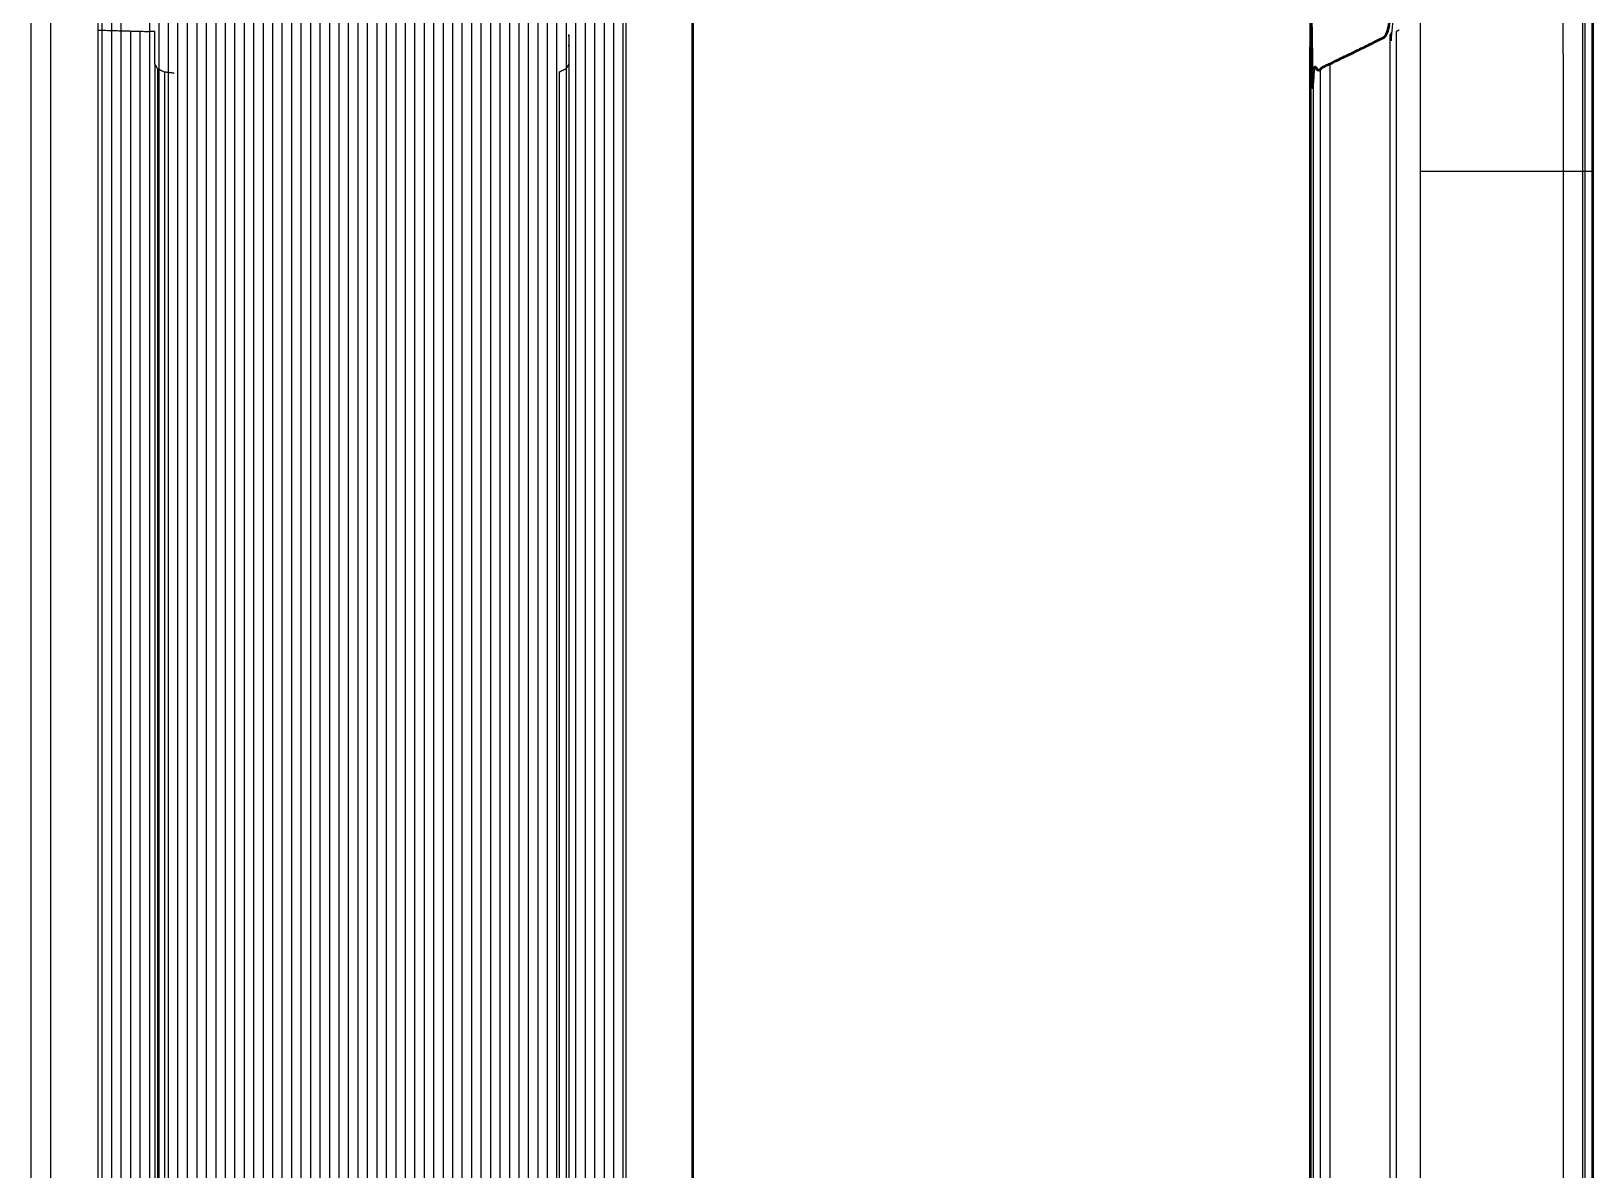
# Model space of a CAD drawing. Header units: centimetres. Extents: x 0 to 39.7, y 0 to 97.2.
# Drawn here: x 0.18 to 39.75, y 28.84 to 57.68 of the extents above; entities that cross this region are included whole.
import ezdxf

# ---------------------------------------------------------------- set-up
doc = ezdxf.new("R2010")
doc.units = ezdxf.units.CM
doc.layers.add('Make2D$Oculto$Curvas', color=7, linetype='Continuous', true_color=0x8c8c8c)
doc.layers.add('Make2D$Visible$Curvas', color=7, linetype='Continuous')
doc.layers.add('Make2D$Visible$CurvasDeSiluetaDeEscena', color=7, linetype='Continuous', lineweight=50)

msp = doc.modelspace()

# ---------------------------------------------------------------- linework, layer by layer
at = {"layer": 'Make2D$Oculto$Curvas', "color": 7, "lineweight": -3}
for points in [[(7.253679633140564, 74.01086456497731), (7.253677453002817, 16.28554648130958)], [(7.493723928928375, 74.0568018647057), (7.493721840885676, 18.76587383574828)], [(7.733768224716187, 74.10274214466634), (7.733767528175721, 18.76591768187571)], [(7.973814010620117, 74.14867646416249), (7.973811222358075, 18.76604929518692)], [(8.213858306407928, 74.19461972435536), (8.213855516045959, 18.76618032020187)], [(8.45390185713768, 74.24055404385152), (8.453899762774993, 18.76587383574828)], [(8.693946152925491, 74.234256813131), (8.69394396847015, 16.3503348780204)], [(8.933990448713303, 74.18832249363484), (8.933988265830322, 16.35033487802042)], [(9.174034744501114, 74.14238519390645), (9.17403256319073, 16.35033487802043)], [(9.414079785346985, 74.09644491394582), (9.41407760432625, 16.31634054190204)], [(9.654124081134796, 74.05050761421742), (9.65412190024326, 16.27809470478995)], [(9.894168376922607, 74.00456733425679), (9.89416619616907, 16.24007560738632)], [(5.813413858413696, 73.68955678661887), (5.813412476574859, 18.76587383574828)], [(6.053458154201508, 73.78117210587087), (6.053456768577874, 18.76610254197856)], [(6.293503195047379, 73.82711536606374), (6.293500421548908, 18.76623419572663)], [(6.53354749083519, 73.87304968555989), (6.533544715209892, 18.76587383574828)], [(6.773591041564941, 73.91898698528829), (6.773588861717071, 16.2098804950883)], [(7.013635337352753, 73.96492726524892), (7.013633157349588, 16.24743961341442)], [(10.13421341776848, 73.9586300345284), (10.13421051028082, 16.20205639819013)], [(10.37425696849823, 73.91268975456777), (10.3742547880203, 16.16403708591433)], [(10.61430126428604, 73.86675245483937), (10.6142990817473, 16.06779252094552)], [(10.85434556007385, 73.82081813534322), (10.85434348099796, 18.76587383574828)], [(11.09438985586166, 73.77487487515035), (11.09438847283804, 18.76587383574829)], [(11.33443489670753, 73.6704415770394), (11.334432712389, 15.70086452419334)], [(5.093280971050262, 73.27124542912071), (5.093278230597932, 18.76587383574828)], [(5.333325266838074, 73.41067857464378), (5.333322518649131, 18.76589299863979)], [(5.573369562625885, 73.55011768063132), (5.573366806701561, 18.76602402918484)], [(11.57447993755341, 73.53100247105185), (11.5744771868549, 18.76599263966263)], [(11.81452423334122, 73.39156932552879), (11.81452149036873, 18.76594146659806)], [(12.05456778407097, 73.25213021954124), (12.05456573263224, 18.76587383574828)], [(4.373146593570709, 72.85292215069359), (4.373145131555992, 14.65020984479574)], [(4.61319237947464, 72.99236125668114), (4.613189654485539, 18.76587383574829)], [(4.853236675262451, 73.13180036266868), (4.853233942543929, 18.76587383574829)], [(12.29461207985878, 73.1126911135537), (12.29461003421018, 18.76587383574829)], [(12.53465674817562, 72.97325200756615), (12.53465418363918, 14.55886822964145)], [(12.77470141649246, 72.8338129015786), (12.77469921175633, 14.08775436742335)], [(3.653013706207275, 72.43460483273094), (3.653012230352805, 12.53305454859788)], [(3.893057967733077, 13.70789260112558), (3.893056511878967, 72.57404326021702)], [(4.133103787899017, 72.71348304470604), (4.133100861019685, 14.17900473877543)], [(13.0147460848093, 72.69437379559105), (13.01474388386592, 13.61663978435046)], [(13.25479038059711, 72.5549346896035), (13.25478814542294, 12.11891240795756)], [(13.49483315933915, 18.72019196878461), (13.49483542144299, 72.41548962315147)], [(3.172925114631653, 72.01801306923454), (3.172922435693744, 16.73437076948037)], [(3.412969410419464, 72.29167885502403), (3.412967920303345, 10.51673955639508)], [(13.73487934470177, 72.25416965206688), (13.73487739998292, 18.53936524964876)], [(13.97492438554764, 71.98050386627739), (13.97492204711078, 16.86336811491226)], [(14.21496868133545, 71.70684106072014), (14.21496634312048, 16.84031692275236)], [(14.45501334965229, 71.43317527493066), (14.45501067767238, 16.8174676114781)], [(2.212747931480408, 70.92335886677333), (2.212745255544948, 16.68456079823731)], [(2.452792227268219, 71.19701869209834), (2.452790888924526, 16.6971929251353)], [(14.6950576454401, 71.15951246937342), (14.69505564164139, 16.79421447058803)], [(14.93509858846664, 70.88584898531471), (14.93510082364082, 10.51673887789362)], [(35.38081741686683, 10.51673955639508), (35.38082452214487, 54.1286251636371), (35.38082719514141, 70.5353609414918), (35.3808272076577, 70.6121853681428), (35.38082725224327, 70.88584966381617), (35.3808272968286, 71.15951246937342)], [(1.872415840625763, 54.1286251636371), (1.872415840625763, 70.5353609414918)], [(1.972703635692596, 70.64969606121608), (1.972700960537541, 16.67236487254642)], [(15.17514586448669, 10.51673887789362), (15.17514288425446, 70.61218468964134)], [(15.24253338575363, 70.5353609414918), (15.24253338575363, 54.1286251636371)], [(0.6754547357559204, 57.10043318724914), (0.6754547357559204, 69.49082429732304)], [(38.9944519632536, 57.10043318724914), (38.99445398203351, 69.49161596751479)], [(2.692835849320107, 57.69093207947819), (2.692833845605874, 16.70946578385815)], [(2.932880476663262, 57.68443973999892), (2.932879328727722, 10.51673955639508)], [(34.76205736145273, 57.67421649960794), (34.76205069267112, 16.74152689246507)], [(34.84213024759389, 57.71319196378104), (34.76205736145273, 57.67421649960794)], [(0.6754547357559204, 18.52780588126515), (0.6754547357559204, 57.10043318724914)], [(38.9944519632536, 57.10043318724914), (38.99444567897494, 18.52780588126515)], [(33.08574811978974, 56.85830518166036), (33.08574183892591, 18.30663784901163)], [(1.872415840625763, 10.51673955639508), (1.872415840625763, 54.1286251636371)], [(15.24253338575363, 54.1286251636371), (15.24253338575363, 16.74164077942945)], [(39.49024291432621, 54.12862449412786), (35.38082452214487, 54.1286251636371)]]:
    msp.add_open_spline(points, degree=1, dxfattribs=at)
for points, knots in [([(34.90067791926887, 72.95127864256446), (34.90930691381475, 71.41040339721465), (34.76205736145273, 57.67421649960794), (34.61398894826463, 57.60214704419477)], [13.00430043246896, 13.00430043246896, 14, 15, 15.08833001066152, 15.08833001066152]), ([(39.54543950090611, 70.6122157444406), (39.54543950090105, 70.61218468964134), (39.54542971011018, 10.51673887789362)], [0.9998865222838235, 0.9998865222838235, 1, 2, 2])]:
    msp.add_open_spline(points, degree=1, knots=knots, dxfattribs=at)
at = {"layer": 'Make2D$Visible$Curvas', "color": 7, "lineweight": -3}
for points, knots in [([(39.49024619420467, 74.26037489896234), (39.49024619049319, 74.23759400372919), (39.49024598200994, 72.95793294434964), (39.49024573000566, 71.41114174848019), (39.49024338538955, 57.0199906778856), (39.49023715300266, 18.76587271218786), (39.49023443192731, 2.06403135781796)], [9.94833564259404, 9.94833564259404, 10, 11, 12, 13, 14, 15, 15]), ([(0.179658830165863, 13.18541812695648), (0.179658830165863, 17.39189670933768), (0.179658830165863, 57.48425768269531), (0.179658830165863, 68.51855562581041)], [0.726012347454593, 0.726012347454593, 1, 2, 3, 3])]:
    msp.add_open_spline(points, degree=1, knots=knots, dxfattribs=at)
at = {"layer": 'Make2D$Visible$Curvas', "color": 7}
for points, knots in [([(32.59387246412946, 18.76587383574828), (32.59387863116975, 56.61889724559123), (32.65976561072938, 56.65096751397828), (32.83980741501503, 56.73859972351065), (33.08574811978998, 56.85830667177648), (34.61398749116058, 57.60215003784977), (34.88681212058568, 71.4086182417685), (34.88681212117601, 71.4086183074458)], [2, 2, 3, 4, 5, 6.000000000000002, 7.000000000000002, 8.000000000000002, 8.000000023215932, 8.000000023215932]), ([(16.93529188632965, 68.51855562581041), (16.93529188632965, 57.48425768269531), (16.93529188632965, 17.39189670933768), (16.93529188632965, 13.1854970928071)], [0, 0, 1, 2, 2.273982509129693, 2.273982509129693])]:
    msp.add_open_spline(points, degree=1, knots=knots, dxfattribs=at)
for points in [[(39.74713893330814, 54.12862445227418), (39.74714160630468, 70.53536023012889)], [(39.7471318280301, 10.51673884503217), (39.74713893330814, 54.12862445227418)]]:
    msp.add_open_spline(points, degree=1, dxfattribs=at)
at = {"layer": 'Make2D$Visible$Curvas', "color": 7, "lineweight": -3}
for points in [[(1.869809627532959, 57.71319196378104), (3.173245595439203, 57.67793873238489)], [(3.310869634151459, 57.67421649960794), (3.173245595439205, 57.67793873238489)], [(3.310869634151459, 56.85830518166036), (3.310869634151459, 57.67421649960794)], [(13.80407959222794, 57.60215003784977), (13.80407959222794, 56.85830667177648), (13.80407959222794, 18.30663784901163), (13.80407959222794, 16.87977392968075)], [(34.61398085664339, 16.87977392968075), (34.61398749116058, 57.60215003784977)], [(3.310869634151459, 56.85830518166036), (3.310869634151459, 18.30663784901163)], [(3.376768529415131, 56.73859972351065), (3.310869634151459, 56.85830518166036)], [(3.376768529415131, 56.73859972351065), (3.556807339191437, 56.65096751397828)], [(3.376768529415131, 56.73859972351065), (3.376768529415131, 18.53625882261317)], [(3.802743554115295, 56.61889724559123), (3.556807339191437, 56.65096751397828)], [(3.556807339191437, 56.65096751397828), (3.556807339191437, 18.70435587114125)], [(13.55814263224602, 56.65096751397828), (13.73818106949329, 56.73859972351065)], [(13.55814263224602, 56.65096751397828), (13.55814263224602, 18.70435587114125)], [(13.80407959222794, 56.85830667177648), (13.73818106949329, 56.73859972351065)], [(13.73818106949329, 56.73859972351065), (13.73818106949329, 18.53625882261317)], [(32.65976561072938, 56.65096751397828), (32.65975942844162, 18.70435587114125)], [(32.83980741501503, 56.73859972351065), (32.83980119106369, 18.53625882261317)], [(39.74713893330814, 54.12862445227418), (39.49024291432621, 54.12862449412786)]]:
    msp.add_open_spline(points, degree=1, dxfattribs=at)
at = {"layer": 'Make2D$Visible$CurvasDeSiluetaDeEscena', "color": 7}
for points, knots in [([(32.59387246412946, 18.76587383574828), (32.59387863116975, 56.61889724559123), (32.65976561072938, 56.65096751397828), (32.83980741501503, 56.73859972351065), (33.08574811978998, 56.85830667177648), (34.61398749116058, 57.60215003784977), (34.88681212058568, 71.4086182417685), (34.88681212117601, 71.4086183074458)], [2, 2, 3, 4, 5, 6.000000000000002, 7.000000000000002, 8.000000000000002, 8.000000023215932, 8.000000023215932]), ([(16.93529188632965, 68.51855562581041), (16.93529188632965, 57.48425768269531), (16.93529188632965, 17.39189670933768), (16.93529188632965, 13.1854970928071)], [0, 0, 1, 2, 2.273982509129693, 2.273982509129693])]:
    msp.add_open_spline(points, degree=1, knots=knots, dxfattribs=at)
for points in [[(39.74713893330814, 54.12862445227418), (39.74714160630468, 70.53536023012889)], [(39.7471318280301, 10.51673884503217), (39.74713893330814, 54.12862445227418)]]:
    msp.add_open_spline(points, degree=1, dxfattribs=at)

doc.saveas('drawing.dxf')
